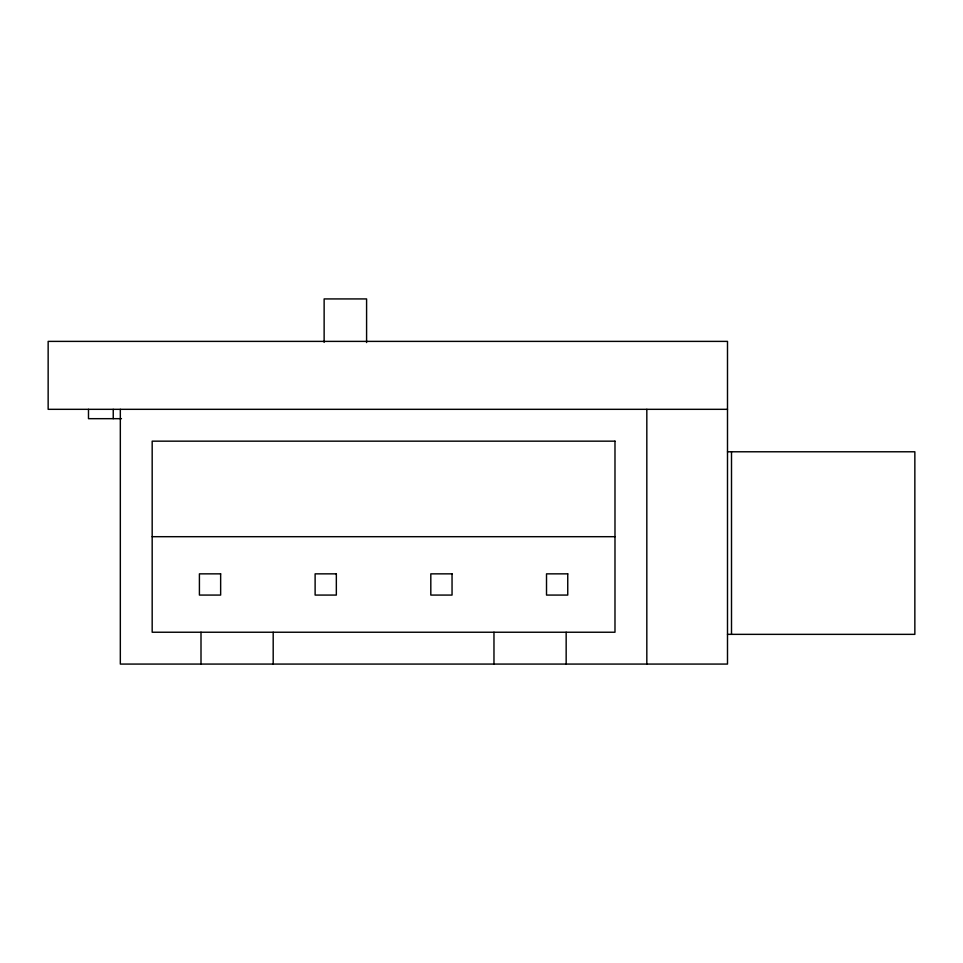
<?xml version="1.0" encoding="UTF-8"?>
<svg xmlns="http://www.w3.org/2000/svg" width="963" height="963" viewBox="0 0 963 963"><rect width="100%" height="100%" fill="white"/><g stroke="black" fill="none" stroke-linecap="round" stroke-linejoin="round"><path stroke-width="1.44" d="M727.498 409.323L48.15 409.323L48.15 341.384L727.498 341.384L727.498 664.073L120.327 664.073L120.327 409.323M121.458 418.676L88.488 418.676L88.488 409.323M727.498 451.779L914.85 451.779L914.85 634.352L727.498 634.352M152.178 536.692L614.984 536.692M731.507 451.779L731.507 634.352M646.823 409.323L646.823 664.073M566.16 632.234L566.16 664.073M493.971 632.234L493.971 664.073M366.59 342.539L366.59 298.927L324.134 298.927L324.134 342.346M273.191 632.234L273.191 664.073M201.002 632.234L201.002 664.073M113.237 409.323L113.237 418.676M614.984 441.162L152.178 441.162L152.178 632.234L614.984 632.234L614.984 441.162M220.647 573.852L199.413 573.852L199.413 595.074L220.647 595.074L220.647 573.852M336.34 573.852L315.118 573.852L315.118 595.074L336.34 595.074L336.34 573.852M452.044 573.852L430.81 573.852L430.81 595.074L452.044 595.074L452.044 573.852M567.749 573.852L546.515 573.852L546.515 595.074L567.749 595.074L567.749 573.852"/></g></svg>
